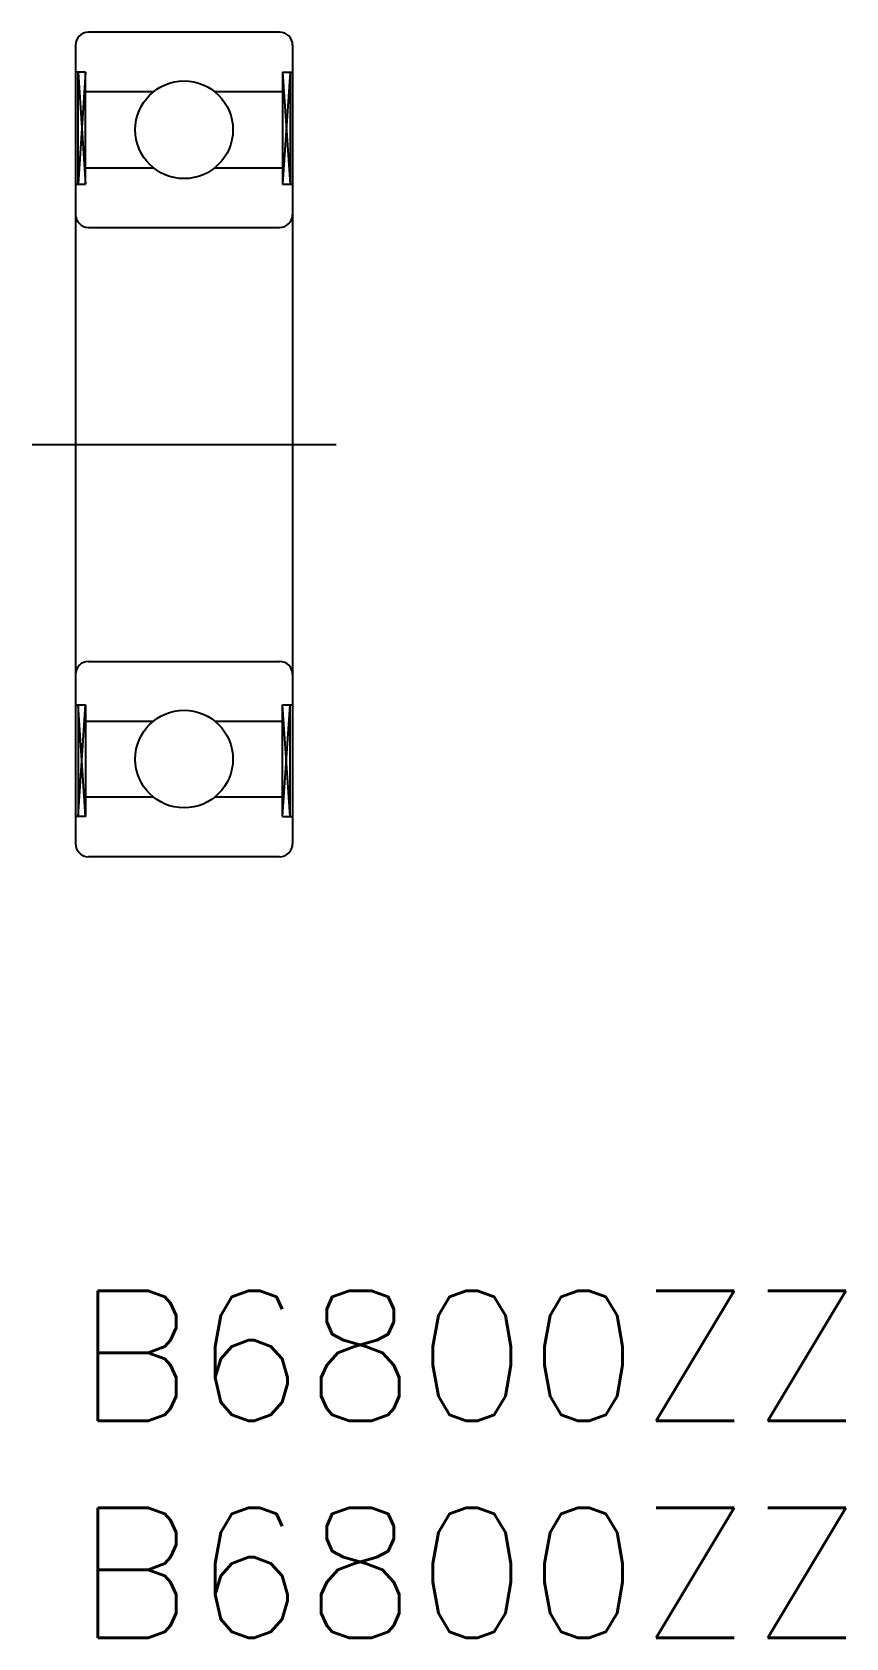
# Model space of a CAD drawing. Extents: x -1 to 17.7, y -8 to 29.
import ezdxf

# ---------------------------------------------------------------- set-up
doc = ezdxf.new("R2010")
doc.units = 0
doc.header["$LTSCALE"] = 0.5
doc.linetypes.add('CENTER', pattern=[50.8, 31.75, -6.35, 6.35, -6.35])
for name, color, linetype in [('MSM_CENTER', 1, 'CENTER'), ('MSM_CONTINUOUS', 7, 'CONTINUOUS'), ('MSM_NARROW', 5, 'CONTINUOUS'), ('MSM_PART_NUMBER', 7, 'CONTINUOUS')]:
    doc.layers.add(name, color=color, linetype=linetype)
doc.styles.get("Standard").update_dxf_attribs({"font": 'txt.shx', "height": 3, "bigfont": 'bigfont.shx'})

# ---------------------------------------------------------------- blocks, each defined once
blk = doc.blocks.new('*U2')
at = {"layer": 'MSM_PART_NUMBER'}
blk.add_text('B6800ZZ', height=3, dxfattribs=at).set_placement((0, -3))
blk = doc.blocks.new('*U3')
at = {"layer": 'MSM_PART_NUMBER'}
blk.add_text('B6800ZZ', height=3, dxfattribs=at).set_placement((0, -8))

msp = doc.modelspace()

# ---------------------------------------------------------------- linework, layer by layer
at = {"layer": 'MSM_CENTER'}
msp.add_line((-1, 19.5), (6, 19.5), dxfattribs=at)
at = {"layer": 'MSM_CONTINUOUS'}
for p, q in [((4.7, 29), (0.3, 29)), ((0, 28.7), (0, 10.3)), ((5, 28.7), (5, 10.3)), ((0.23, 28.075), (0, 28.075)), ((0.058, 25.5), (0.058, 28.075)), ((0.23, 25.5), (0.23, 28.075)), ((4.77, 28.075), (4.77, 25.5)), ((4.77, 28.075), (5, 28.075)), ((4.943, 28.075), (4.943, 25.5)), ((1.793, 27.625), (0.23, 27.625)), ((4.77, 27.625), (3.207, 27.625)), ((0.23, 25.875), (1.793, 25.875)), ((3.207, 25.875), (4.77, 25.875)), ((0, 25.5), (0.23, 25.5)), ((4.77, 25.5), (5, 25.5)), ((0.3, 24.5), (4.7, 24.5)), ((0.3, 14.5), (4.7, 14.5)), ((5, 14.2), (5, 13.5)), ((0, 13.5), (0.23, 13.5)), ((0.058, 13.5), (0.058, 10.925)), ((0.23, 13.5), (0.23, 10.925)), ((4.77, 10.925), (4.77, 13.5)), ((4.77, 13.5), (5, 13.5)), ((4.943, 10.925), (4.943, 13.5)), ((0.23, 13.125), (1.793, 13.125)), ((3.207, 13.125), (4.77, 13.125)), ((1.793, 11.375), (0.23, 11.375)), ((4.77, 11.375), (3.207, 11.375)), ((0.23, 10.925), (0, 10.925)), ((4.77, 10.925), (5, 10.925)), ((4.7, 10), (0.3, 10))]:
    msp.add_line(p, q, dxfattribs=at)
for centre in [(2.5, 26.75), (2.5, 12.25)]:
    msp.add_circle(centre, 1.125, dxfattribs=at)
for centre, start, end in [((0.3, 28.7), 90, 180), ((4.7, 28.7), 0, 90), ((0.3, 24.8), 180, 270), ((4.7, 24.8), 270, 0), ((0.3, 14.2), 90, 180), ((4.7, 14.2), 0, 90), ((0.3, 10.3), 180, 270), ((4.7, 10.3), 270, 0)]:
    msp.add_arc(centre, 0.3, start, end, dxfattribs=at)
at = {"layer": 'MSM_NARROW'}
for p, q in [((0.058, 28.075), (0.23, 25.5)), ((0.23, 28.075), (0.058, 25.5)), ((4.77, 28.075), (4.943, 25.5)), ((4.943, 28.075), (4.77, 25.5)), ((0.058, 10.925), (0.23, 13.5)), ((0.23, 10.925), (0.058, 13.5)), ((4.77, 10.925), (4.943, 13.5)), ((4.943, 10.925), (4.77, 13.5))]:
    msp.add_line(p, q, dxfattribs=at)

# ---------------------------------------------------------------- block references
at = {"layer": 'MSM_CONTINUOUS'}
for name in ['*U2', '*U3']:
    msp.add_blockref(name, (0, 0), dxfattribs=at)

doc.saveas('drawing.dxf')
